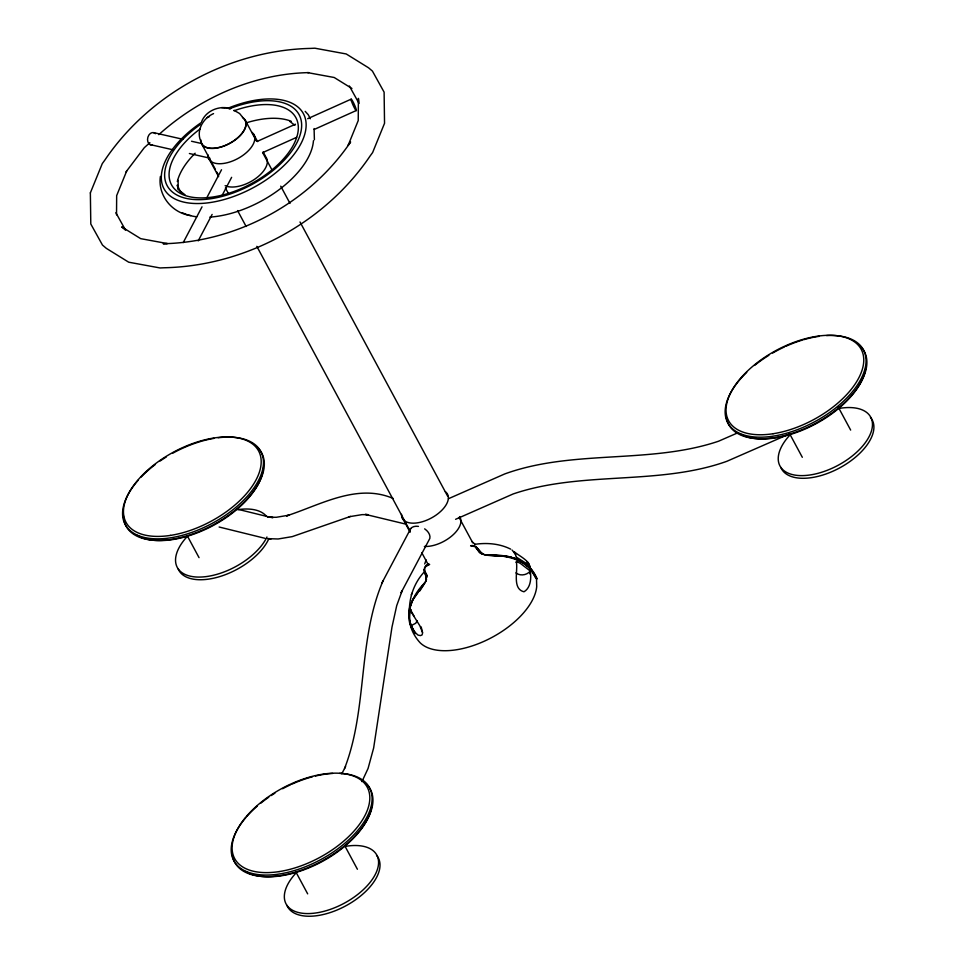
<?xml version="1.0" encoding="UTF-8"?>
<svg xmlns="http://www.w3.org/2000/svg" width="964" height="964" viewBox="0 0 964 964"><rect width="100%" height="100%" fill="white"/><g stroke="black" fill="none" stroke-linecap="round" stroke-linejoin="round"><path stroke-width="1.45" d="M414.279 632.962L409.567 622.672L408.832 613.212A54.346 45.911 -13.6 0 1 409.579 607.862L412.749 599.548L423.991 583.847C430.884 577.581 418.376 568.158 428.498 564.326M116.524 214.827L116.668 195.608L126.802 170.724M409.351 611.152C409.326 596.475 414.496 582.136 424.835 571.315M426.401 577.484L423.919 569.688M426.956 577.243L426.823 575.255M411.086 609.682L410.459 609.694C409.073 617.273 408.917 626.672 414.833 632.432L412.821 630.227M409.64 611.574L410.146 608.814M426.016 579.304L426.305 578.111M410.616 605.621L411.965 601.922M424.702 563.952L426.136 559.879M426.57 579.063L425.98 580.774M422.533 633.42L421.991 634.999L420.449 635.589L418.014 635.095L413.074 630.552M425.727 581.328L413.303 599.295M344.534 768.537C367.85 708.697 357.499 639.951 383.07 580.798M412.387 601.03L412.845 600.15M201.597 121.693C205.995 110.511 219.527 105.233 230.745 108.595L226.203 108.089M183.22 242.603L202.018 206.838M206.898 197.56L221.527 169.748M198.198 240.904L212.128 214.418M221.877 195.873L231.625 177.328M341.786 773.767L345.594 766.525M361.946 781.623L368.079 768.429L373.646 747.98L391.974 627.154L396.71 605.645L402.157 590.691L401.096 592.715L429.811 538.478A10.881 7.351 27.9 0 0 424.654 528.85M382.009 582.81L410.797 528.441M417.159 620.659L415.737 623.262L410.821 625.793M411.23 594.776L412.255 593.017M424.317 583.268C407.652 599.97 402.807 623.696 420.063 642.699A66.914 34.957 -28.3 0 0 487.001 639.939A66.914 34.957 -28.3 0 0 536.707 586.582L536.514 579.135L530.574 569.375A26.365 22.268 -13.6 0 0 528.501 567.025L522.163 562.265A54.358 45.911 -13.6 0 0 517.078 559.542C506.233 553.975 493.532 557.662 482.289 554.011A17.701 14.954 -13.6 0 1 480.47 553.179L475.228 546.624L470.601 545.877M512.101 550.07L515.379 553.975L516.306 557.541M419.726 591.04L424.546 583.594M126.031 171.881L144.299 147.685L149.878 142.672M516.704 561.542L516.379 561.916C518.102 571.074 511.956 588.859 523.994 591.788C530.851 587.727 531.381 578.051 530.26 571.013L520.283 563.337L516.704 561.542L516.053 562.277M426.654 565.627L424.714 567.929L424.594 570.194M213.55 113.607C202.946 118.15 195.523 131.092 201.223 142.07A24.57 12.845 -28.3 0 0 230.022 143.118A24.57 12.845 -28.3 0 0 243.699 118.596L239.638 113.547L233.999 110.318M158.795 134.647C199.632 97.918 253.532 73.722 308.842 72.613M529.537 567.579C530.899 561.409 519.102 555.903 514.499 551.962M530.26 571.013C527.2 575.098 520.186 576.388 515.933 572.881M426.1 565.88L427.763 564.856M427.209 565.109L429.052 564.073M425.775 566.398L429.655 564.494M207.152 117.608L209.453 116.572M257.376 141.322L295.442 124.211M307.685 118.705L351.197 99.147M262.582 152.649L296.575 137.37M314.252 129.429L356.403 110.474M448.453 498.725L504.799 473.914C573.279 449.128 649.832 464.407 718.614 441.199L737.785 432.824M455.598 519.307L513.161 493.954C581.907 470.565 658.412 485.784 726.892 461.286L790.034 433.68M350.474 516.415L292.237 536.623L278.09 538.984L268.281 538.671M349.028 516.752L362.115 514.631L368.115 514.692L365.404 514.39L406.073 524.187M471.155 545.624C478.783 544.431 479.638 556.288 488.013 555.071L508.486 556.505L517.632 559.289A54.346 45.911 -13.6 0 1 522.717 562.012L530.489 568.314L535.984 577.123M474.854 544.323C486.904 542.551 499.653 543.6 510.667 549.131M221.672 107.594L224.961 107.956M267.522 538.587L271.005 538.972M487.314 554.951C506.377 554.204 529.369 558.879 537.068 578.894L531.73 570.098M486.76 555.192L487.459 555.312C505.787 554.854 528.453 559.325 535.972 578.255M264.871 538.286L219.141 527.019M307.528 72.601L334.195 77.494L351.932 88.483M153.493 132.598L182.75 139.25M191.523 141.25L201.753 143.576M149.902 144.54L173.303 149.866M189.39 153.517L209.863 158.168M236.843 509.04L270.137 517.234L267.498 516.945L273.101 517.572L270.378 517.27L276.355 517.282L289.381 515.101L286.537 515.873C320.361 504.991 357.054 482.928 393.228 498.484M190.607 215.526C171.978 213.092 157.578 195.222 160.398 176.436M481.626 553.24L482.844 553.77M516.68 557.312L527.404 564.121L530.417 567.398M482.289 554.011L479.337 552.384L475.228 546.624M471.733 541.322L475.047 544.311M481.024 552.938L475.782 546.383M289.766 121.368L294.876 125.344M177.882 189.257L185.028 194.824M528.356 562.988L526.814 561.506L528.609 563.313M530.188 567.615L529.103 564.362M305.178 111.354L308.275 114.728L310.3 118.753M411.146 625.756L412.315 629.191M513.595 551.782L515.535 554.481M414.243 616.526L410.459 609.694M349.342 85.965L359.03 103.425L358.403 98.376L358.234 120.548L348.1 145.431L350.607 141.973C309.384 203.018 236.722 242.169 163.157 243.747L167.375 243.555L140.708 238.662L121.705 226.889L125.561 230.191L115.873 212.731M838.09 406.76L850.658 430.089M789.745 433.957L802.313 457.298M253.412 133.851L257.593 141.624M263.172 151.975L265.956 157.156A25.606 13.376 -28.3 0 1 255.038 178.979A25.606 13.376 -28.3 0 1 225.142 185.666M245.037 119.885L256.46 141.106M262.883 153.035L272.161 170.267M280.729 186.173L290.007 203.404M300.009 221.973L447.766 496.388M459.177 517.596L472.746 542.78M201.862 144.275L215.43 169.459M216.852 172.11L218.286 174.761M225.419 188.016L228.275 193.318M237.554 210.55L246.121 226.468M256.822 246.35L410.29 531.369M421.714 552.577L428.137 564.506M208.2 157.252L218.647 176.665M401.759 516.692L410.122 532.224M187.173 535.61L199.042 557.65M344.847 845.91L357.403 869.251M295.803 871.817L307.661 893.857M411.604 626.226L413.833 630.673M180.979 192.631L177.231 185.148L178.063 188.474M412.688 628.456L415.267 633.649M424.823 570.941L425.498 572.423M414.387 631.781L414.833 632.709M426.257 573.857L426.582 574.568M425.136 571.688L426.968 575.93M412.05 627.154L410.423 623.395L411.17 625.287M411.724 612.767L419.858 625.793L422.606 632.733L421.184 626.901M529.839 571.303L530.272 574.134L529.923 571.58M314.083 128.549L314.397 139.768M178.075 180.364L178.292 188.257M229.203 108.872A74.927 39.15 -28.3 0 1 298.213 139.973A74.927 39.15 -28.3 0 1 189.281 198.97A74.927 39.15 -28.3 0 1 200.247 124.561M228.444 108.04A79.181 41.368 -28.3 0 1 302.443 140.563A79.181 41.368 -28.3 0 1 186.293 202.621A79.181 41.368 -28.3 0 1 201.319 122.536M313.445 140.684A79.181 41.368 -28.3 0 1 209.851 217.105M196.716 216.804A79.181 41.368 -28.3 0 1 182.22 212.658M233.999 110.764A70.673 36.921 -28.3 0 1 294.526 142.829A70.673 36.921 -28.3 0 1 192.776 197.331A70.673 36.921 -28.3 0 1 200.235 128.851M177.328 181.521A70.673 36.921 -28.3 0 1 195.162 153.228M245.639 123.043A70.673 36.921 -28.3 0 1 291.285 121.319M445.344 491.676A25.606 13.376 -28.3 0 1 430.595 518.415A25.606 13.376 -28.3 0 1 401.554 514.33M459.527 516.596A25.606 13.376 -28.3 0 1 451.899 535.888A25.606 13.376 -28.3 0 1 424.377 546.443M251.773 132.225A25.606 13.376 -28.3 0 1 237.024 158.976A25.606 13.376 -28.3 0 1 207.983 154.891M409.483 611.863A54.358 45.911 -13.6 0 1 410.134 607.609M410.122 622.431A26.365 22.268 -13.6 0 1 409.664 620.455M409.724 530.477A10.881 7.351 27.9 0 1 418.448 526.38M152.071 144.949A6.29 4.603 -77.2 0 1 147.89 137.177A6.29 4.603 -77.2 0 1 155.457 133.707M242.494 117.463A24.811 12.966 -28.3 0 1 229.492 143.552A24.811 12.966 -28.3 0 1 200.777 139.792M339.677 773.357A77.012 40.235 -28.3 0 1 359.825 827.883A77.012 40.235 -28.3 0 1 260.292 874.794A77.012 40.235 -28.3 0 1 245.82 817.593M246.808 816.448A77.012 40.235 -28.3 0 1 257.219 806.157M260.629 803.301A77.012 40.235 -28.3 0 1 268.739 797.216M271.185 795.565A77.012 40.235 -28.3 0 1 274.897 793.179M282.621 788.721A77.012 40.235 -28.3 0 1 290.61 784.732M291.947 784.13A77.012 40.235 -28.3 0 1 312.505 776.767M315.421 776.044A77.012 40.235 -28.3 0 1 332.652 773.429M365.862 783.563A77.012 40.235 -28.3 0 1 320.867 861.587A77.012 40.235 -28.3 0 1 232.264 854.562M371.983 804.277A75.288 39.343 -28.3 0 1 321.157 862.081A75.288 39.343 -28.3 0 1 245.519 871.48M826.594 335.568A77.012 40.235 -28.3 0 1 854.827 388.649A77.012 40.235 -28.3 0 1 750.848 436.535A77.012 40.235 -28.3 0 1 746.739 372.345M754.571 365.44A77.012 40.235 -28.3 0 1 768.85 355.318M772.646 353.041A77.012 40.235 -28.3 0 1 784.551 346.871M785.889 346.269A77.012 40.235 -28.3 0 1 802.205 340.123M803.554 339.726A77.012 40.235 -28.3 0 1 819.328 336.291M857.755 344.003A77.012 40.235 -28.3 0 1 814.809 423.726A77.012 40.235 -28.3 0 1 726.013 414.026M865.925 366.416A75.288 39.343 -28.3 0 1 815.098 424.22A75.288 39.343 -28.3 0 1 739.46 433.619M218.129 437.764A77.012 40.235 -28.3 0 1 255.846 485.085A77.012 40.235 -28.3 0 1 154.77 538.792A77.012 40.235 -28.3 0 1 138.189 480.241M141.057 477.12A77.012 40.235 -28.3 0 1 155.385 464.431M160.12 461.009A77.012 40.235 -28.3 0 1 166.278 456.972M172.677 453.237A77.012 40.235 -28.3 0 1 200.982 441.379M202.428 440.958A77.012 40.235 -28.3 0 1 213.972 438.367M257.231 447.356A77.012 40.235 -28.3 0 1 213.454 524.729A77.012 40.235 -28.3 0 1 123.862 519.825M123.633 518.355A77.012 40.235 -28.3 0 1 123.44 515.668M263.353 468.07A75.288 39.343 -28.3 0 1 212.526 525.862A75.288 39.343 -28.3 0 1 136.888 535.273M266.968 537.008A51.526 26.92 -28.3 0 1 198.307 577.075A51.526 26.92 -28.3 0 1 187.823 535.864M237.698 509.691A51.526 26.92 -28.3 0 1 266.329 516.126M268.956 538.454A51.526 26.92 -28.3 0 1 221.973 575.882A51.526 26.92 -28.3 0 1 178.123 568.832M838.885 408.483A51.526 26.92 -28.3 0 1 867.974 438.668A51.526 26.92 -28.3 0 1 799.144 475.553A51.526 26.92 -28.3 0 1 790.504 434.415M870.444 417.34A51.526 26.92 -28.3 0 1 840.873 467.239A51.526 26.92 -28.3 0 1 780.804 467.383M344.992 846.44A51.526 26.92 -28.3 0 1 374.08 876.625A51.526 26.92 -28.3 0 1 305.251 913.511A51.526 26.92 -28.3 0 1 296.611 872.372M376.55 855.297A51.526 26.92 -28.3 0 1 346.968 905.196A51.526 26.92 -28.3 0 1 286.911 905.341M90.363 192.86L90.797 224.01L102.473 245.061L106.329 248.351L128.694 262.196L160.048 267.956L164.266 267.763C245.049 266.016 324.832 223.033 370.104 155.999L372.622 152.553L384.54 123.296L384.106 92.146L372.429 71.095L368.561 67.805L346.209 53.96L314.854 48.2L310.637 48.405C229.854 50.14 150.071 93.122 104.799 160.157L102.28 163.615L90.363 192.86M351.402 100.919A6.29 0.723 65.8 0 0 356.017 110.474A6.29 0.723 65.8 0 0 353.788 103.293A6.29 0.723 65.8 0 0 351.402 100.919M279.114 871.601A75.288 39.343 -28.3 0 0 368.429 789.829A75.288 39.343 -28.3 0 0 255.303 807.242A75.288 39.343 -28.3 0 0 279.114 871.601M773.056 433.74A75.288 39.343 -28.3 0 0 862.382 351.968A75.288 39.343 -28.3 0 0 749.245 369.381A75.288 39.343 -28.3 0 0 773.056 433.74M170.483 535.394A75.288 39.343 -28.3 0 0 259.81 453.622A75.288 39.343 -28.3 0 0 146.673 471.034A75.288 39.343 -28.3 0 0 170.483 535.394"/></g></svg>
